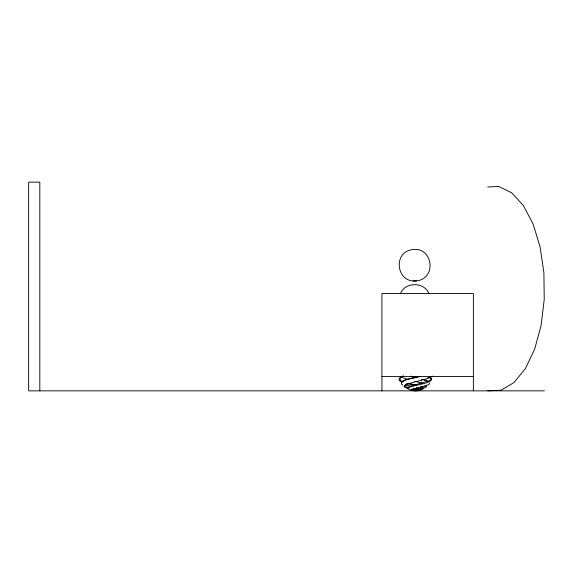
<?xml version="1.0" encoding="UTF-8"?>
<svg xmlns="http://www.w3.org/2000/svg" width="573" height="573" viewBox="0 0 573 573"><rect width="100%" height="100%" fill="white"/><g stroke="black" fill="none" stroke-linecap="round" stroke-linejoin="round"><path stroke-width="0.86" d="M429.814 383.093L429.098 384.268L426.333 385.579L413.72 388.852L411.178 390.063L412.975 390.693L417.667 390.693L422.201 389.482L423.146 388.716M401.694 382.485C405.856 378.209 413.112 378.452 418.541 376.432M430.824 377.8C437.7 384.741 394.69 386.173 412.08 390.371M400.305 293.863C404.946 281.587 424.371 281.587 429.012 293.863M422.63 387.892L422.237 388.258M432.665 376.081L427.358 378.646L408.936 383.573L404.108 385.779L404.373 387.133L407.532 388.437M419.887 376.375C417.524 378.194 397.855 379.276 401.874 384.497M405.534 384.411L405.906 384.211M406.336 384.01L407.367 383.581M428.833 377.507L429.464 377.242L430.996 378.817L430.581 379.835L429.084 380.83L410.676 386.102L408.241 387.212L408.234 388.143M403.593 376.16C399.202 376.533 398.557 381.066 403.27 381.554M427.415 378.037L428.146 377.772M403.657 376.081C399.775 376.26 396.315 380.794 401.831 381.854M407.969 383.373L416.091 385.006M421.212 379.835L422.179 379.584M414.372 381.554L415.318 381.317L422.673 383.373M416.292 280.906C437.292 278.829 432.894 246.189 412.173 249.606C392.412 252.492 396.487 283.241 416.292 280.906L413.018 280.906M487.73 186.984L498.524 186.426L511.567 192.7L523.357 205.521L533.083 223.993L540.088 246.877L543.892 272.612L544.235 299.428L541.098 325.521L534.688 349.093L525.448 368.546L514.01 382.549L501.139 390.163L487.73 390.85M381.926 376.504L473.37 376.504M544.35 390.85L28.65 390.85L28.65 182.15L39.809 182.15L39.809 390.85M415.16 389.74L411.529 389.196M412.839 390.5L416.148 390.807L419.407 389.891M412.395 389.583L413.821 389.891M413.491 388.773L416.012 389.382M410.87 386.438C406.271 384.318 400.699 385.106 408.492 387.635M414.472 385.364L407.296 383.573M411.027 376.16L415.318 377.242M410.755 376.375L415.318 377.521M408.463 379.584L400.62 376.97M416.356 387.763L419.071 388.773M423.626 379.749L428.382 381.597M423.934 379.584L428.318 381.554M420.797 387.133L422.645 387.971M416.227 390.5L414.15 390.65L424.973 387.821L426.627 386.761L426.333 385.579M420.911 386.438L422.681 387.635M411.636 389.253C414.78 390.134 421.979 388.523 426.068 385.385M402.26 384.719L402.704 384.934M473.37 390.85L473.37 293.548L381.926 293.548L381.926 390.85"/></g></svg>
